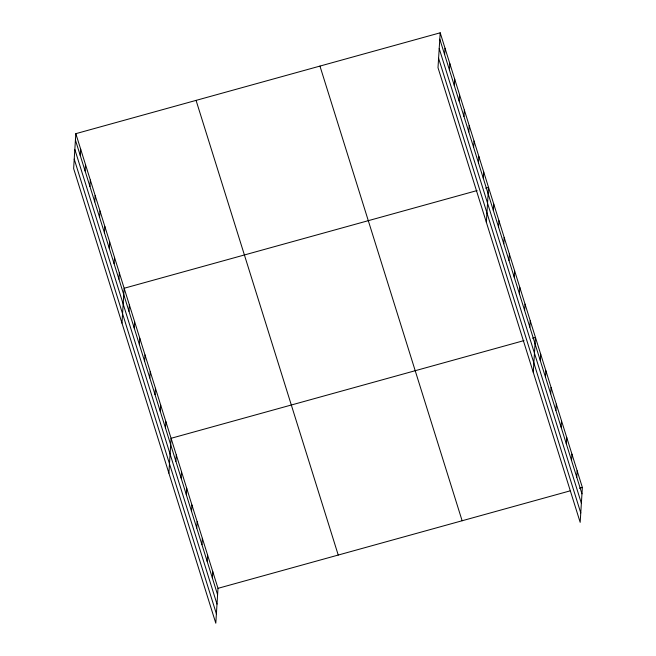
<?xml version="1.0" encoding="UTF-8"?>
<svg xmlns="http://www.w3.org/2000/svg" width="656" height="656" viewBox="0 0 656 656"><rect width="100%" height="100%" fill="white"/><g stroke="black" fill="none" stroke-linecap="round" stroke-linejoin="round"><path stroke-width="0.98" d="M75.825 133.668L73.636 168.535L215.799 623.2L217.997 588.334L75.825 133.668L440.201 32.8L582.364 487.465L580.175 522.332L438.003 67.666L440.201 32.8M80.262 155.505L80.663 149.125M85.091 170.97L85.493 164.582M89.929 186.427L90.323 180.047M94.759 201.884L95.161 195.504M99.589 217.341L99.991 210.961M104.427 232.798L104.829 226.418M109.257 248.263L109.659 241.875M114.095 263.72L114.497 257.341M118.925 279.177L119.326 272.798M121.967 323.121L124.164 288.255L477.084 190.56M128.978 311.305L129.38 304.925M134.185 327.975L134.587 321.596M139.4 344.646L139.802 338.266M144.615 361.325L145.017 354.937M149.822 377.995L150.224 371.608M155.037 394.666L155.439 388.278M160.253 411.337L160.654 404.949M165.468 428.007L165.87 421.628M168.887 473.156L171.077 438.298L523.996 340.595M175.89 461.348L176.292 454.969M181.105 478.019L181.507 471.639M186.312 494.69L186.714 488.31M191.527 511.36L191.929 504.981M196.743 528.031L197.144 521.651M201.958 544.701L202.351 538.322M207.165 561.372L207.567 554.992M212.38 578.043L212.782 571.663M444.629 54.637L445.03 48.257M449.467 70.102L449.868 63.714M454.296 85.559L454.698 79.179M459.134 101.016L459.536 94.636M463.964 116.473L464.366 110.093M468.802 131.938L469.204 125.55M473.632 147.395L474.034 141.007M478.47 162.852L478.872 156.472M483.3 178.309L483.702 171.929M486.342 222.253L488.54 187.386L485.678 188.182M493.345 210.437L493.747 204.057M498.56 227.107L498.962 220.728M503.775 243.786L504.177 237.398M508.99 260.457L509.384 254.069M514.197 277.127L514.599 270.739M519.413 293.798L519.814 287.41M524.628 310.468L525.03 304.089M529.835 327.139L530.237 320.759M533.262 372.288L535.452 337.43L532.59 338.217M540.265 360.48L540.667 354.101M545.48 377.151L545.874 370.771M550.687 393.821L551.089 387.442M555.903 410.492L556.304 404.112M561.118 427.163L561.52 420.783M566.325 443.833L566.727 437.454M571.54 460.504L571.942 454.124M576.755 477.174L577.157 470.795M217.997 588.334L569.966 490.901M579.502 488.261L582.364 487.465M439.799 39.18L581.962 493.853M439.208 48.585L581.372 503.25M438.593 58.269L580.765 512.935M319.956 66.084L462.127 520.757M196.07 100.384L338.234 555.05M75.424 140.048L217.595 594.713M74.833 149.445L217.005 604.119M74.226 159.129L216.39 613.803"/></g></svg>
